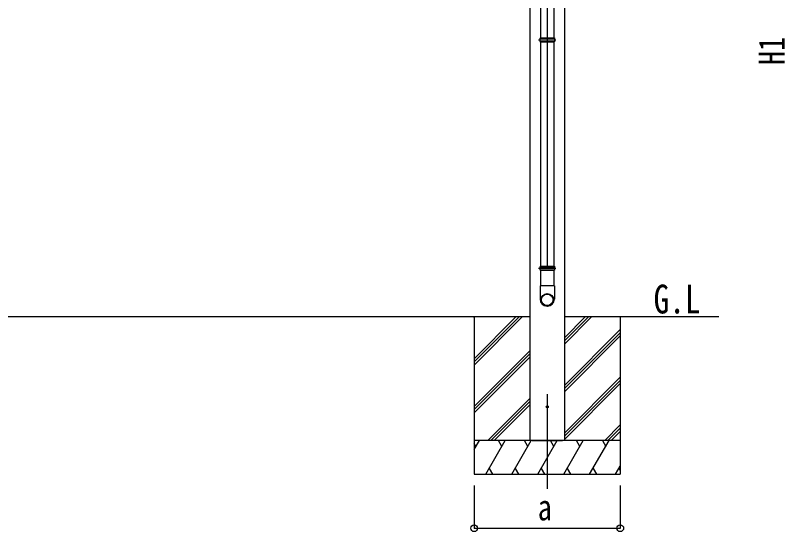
# Model space of a CAD drawing. Units: millimetres, scale not verified. Extents: x -14718 to 14718, y -10395 to 10395.
# Drawn here: x -6776 to -3354, y -7314 to -5017 of the extents above; entities that cross this region are included whole.
import ezdxf
from ezdxf.enums import TextEntityAlignment as Align

# ---------------------------------------------------------------- set-up
doc = ezdxf.new("R2010")
doc.units = ezdxf.units.MM
doc.header["$LTSCALE"] = 50
for name, color, linetype in [('0-2_USER1', 3, 'Continuous'), ('0-4_YKK_12', 2, 'Continuous'), ('0-5_YKK_13', 4, 'Continuous'), ('0-6_YKK_A1', 4, 'Continuous'), ('0-7_YKK_D', 6, 'Continuous')]:
    doc.layers.add(name, color=color, linetype=linetype)
doc.styles.add('ＭＳ ゴシック', font='')
doc.styles.get('ＭＳ ゴシック').set_extended_font_data('MS Gothic')

msp = doc.modelspace()

# ---------------------------------------------------------------- linework, layer by layer
at = {"layer": '0-4_YKK_12'}
for p, q in [((-4410.32, -4014.91), (-4410.32, -6143.54)), ((-4410.32, -6702.7), (-4410.32, -7123.78))]:
    msp.add_line(p, q, dxfattribs=at)
at = {"layer": '0-5_YKK_13'}
for p, q in [((-4440.32, -4119.34), (-4440.32, -5116.36)), ((-4380.32, -4119.34), (-4380.32, -5116.36)), ((-4448.32, -5125.36), (-4372.32, -5125.36)), ((-4442.92, -5118.36), (-4377.71, -5118.36)), ((-4442.92, -5132.36), (-4377.71, -5132.36)), ((-4442.32, -5116.36), (-4378.32, -5116.36)), ((-4442.32, -5116.36), (-4442.32, -5118.36)), ((-4442.32, -5132.36), (-4442.32, -5134.36)), ((-4378.32, -5116.36), (-4378.32, -5118.36)), ((-4378.32, -5132.36), (-4378.32, -5134.36)), ((-4442.32, -5134.36), (-4378.32, -5134.36)), ((-4440.32, -5134.36), (-4440.32, -6133.01)), ((-4380.32, -5134.36), (-4380.32, -6133.01)), ((-4448.32, -6142.01), (-4372.32, -6142.01)), ((-4442.92, -6135.01), (-4377.71, -6135.01)), ((-4442.92, -6149.01), (-4377.71, -6149.01)), ((-4442.32, -6133.01), (-4378.32, -6133.01)), ((-4442.32, -6133.01), (-4442.32, -6135.01)), ((-4442.32, -6149.01), (-4442.32, -6151.01)), ((-4442.32, -6151.01), (-4378.32, -6151.01)), ((-4440.32, -6151.01), (-4440.32, -6220.46)), ((-4380.32, -6151.01), (-4380.32, -6220.46)), ((-4378.32, -6133.01), (-4378.32, -6135.01)), ((-4378.32, -6149.01), (-4378.32, -6151.01)), ((-4378.47, -6220.46), (-4442.17, -6220.46)), ((-4442.17, -6220.46), (-4442.17, -6279.73)), ((-4378.47, -6220.46), (-4378.47, -6279.73))]:
    msp.add_line(p, q, dxfattribs=at)
msp.add_circle((-4410.32, -6758.65), 5, dxfattribs=at)
for centre, radius, start, end in [((-4416.07, -5125.36), 27.75, 165.38919, 194.61079), ((-4404.57, -5125.36), 27.75, 0, 14.61083), ((-4404.57, -5125.36), 27.75, 345.38917, 0), ((-4416.07, -6142.01), 27.75, 165.38919, 194.61079), ((-4404.57, -6142.01), 27.75, 0, 14.61083), ((-4404.57, -6142.01), 27.75, 345.38917, 0), ((-4411.17, -6279.73), 31, 180, 270), ((-4409.47, -6279.73), 31, 270, 0)]:
    msp.add_arc(centre, radius, start, end, dxfattribs=at)
for major_axis in [(-28.29, 0), (-25.83, 0)]:
    msp.add_ellipse((-4410.32, -6282.55), major_axis=major_axis, ratio=0.996195, dxfattribs=at)
at = {"layer": '0-6_YKK_A1'}
for p, q in [((-4487.32, -3787.22), (-4487.32, -6358.65)), ((-4333.32, -3773.3), (-4333.32, -6358.65)), ((-4487.32, -6358.65), (-9616.32, -6358.65)), ((-4735.32, -6360.78), (-4733.18, -6358.65)), ((-4735.32, -6358.65), (-4735.32, -7058.65)), ((-4735.32, -6544.63), (-4549.34, -6358.65)), ((-4735.32, -6558.77), (-4535.19, -6358.65)), ((-4735.32, -6572.91), (-4521.05, -6358.65)), ((-4735.32, -6360.78), (-4733.18, -6358.65)), ((-4487.32, -6358.65), (-4487.32, -6908.65)), ((-3646.13, -6358.65), (-4333.32, -6358.65)), ((-4333.32, -6479.28), (-4212.68, -6358.65)), ((-4333.32, -6465.14), (-4226.83, -6358.65)), ((-4333.32, -6451), (-4240.97, -6358.65)), ((-4333.32, -6358.65), (-4333.32, -6908.65)), ((-4085.32, -6358.65), (-4085.32, -7058.65)), ((-4333.32, -6663.13), (-4085.32, -6415.13)), ((-4333.32, -6677.27), (-4085.32, -6429.27)), ((-4333.32, -6691.41), (-4085.32, -6443.41)), ((-4735.32, -6756.76), (-4487.32, -6508.76)), ((-4735.32, -6770.9), (-4487.32, -6522.9)), ((-4735.32, -6785.04), (-4487.32, -6537.04)), ((-4333.32, -6875.26), (-4085.32, -6627.26)), ((-4333.32, -6889.4), (-4085.32, -6641.4)), ((-4333.32, -6903.54), (-4085.32, -6655.54)), ((-4675.07, -6908.65), (-4487.32, -6720.89)), ((-4660.93, -6908.65), (-4487.32, -6735.03)), ((-4646.79, -6908.65), (-4487.32, -6749.18)), ((-4154.57, -6908.65), (-4085.32, -6839.39)), ((-4140.43, -6908.65), (-4085.32, -6853.53)), ((-4126.29, -6908.65), (-4085.32, -6867.68)), ((-4085.32, -6908.65), (-4735.32, -6908.65)), ((-4735.32, -6948.74), (-4712.17, -6908.65)), ((-4683.3, -7058.65), (-4596.7, -6908.65)), ((-4611.7, -6934.63), (-4626.7, -6908.65)), ((-4567.83, -7058.65), (-4481.23, -6908.65)), ((-4496.23, -6934.63), (-4511.23, -6908.65)), ((-4477.82, -6908.65), (-4342.82, -6908.65)), ((-4452.36, -7058.65), (-4365.76, -6908.65)), ((-4380.76, -6934.63), (-4395.76, -6908.65)), ((-4336.89, -7058.65), (-4250.29, -6908.65)), ((-4265.29, -6934.63), (-4280.29, -6908.65)), ((-4221.42, -7058.65), (-4134.82, -6908.65)), ((-4164.82, -6908.65), (-4149.82, -6934.63)), ((-4727.17, -6934.63), (-4735.32, -6920.52)), ((-4668.3, -7032.67), (-4653.3, -7058.65)), ((-4552.83, -7032.67), (-4537.83, -7058.65)), ((-4437.36, -7032.67), (-4422.36, -7058.65)), ((-4321.89, -7032.67), (-4306.89, -7058.65)), ((-4206.42, -7032.67), (-4191.42, -7058.65)), ((-4105.95, -7058.65), (-4085.32, -7022.91)), ((-4090.95, -7032.67), (-4085.32, -7042.43)), ((-4735.32, -7058.65), (-4085.32, -7058.65))]:
    msp.add_line(p, q, dxfattribs=at)
at = {"layer": '0-7_YKK_D'}
for p, q in [((-4735.32, -7108.65), (-4735.32, -7300.06)), ((-4085.32, -7108.65), (-4085.32, -7300.06)), ((-4735.32, -7299.06), (-4085.32, -7299.06))]:
    msp.add_line(p, q, dxfattribs=at)
for centre in [(-4735.32, -7299.06), (-4085.32, -7299.06)]:
    msp.add_circle(centre, 14.88, dxfattribs=at)

# ---------------------------------------------------------------- texts
at = {"layer": '0-2_USER1', "style": 'ＭＳ ゴシック', "width": 0.8}
msp.add_text('G.L', height=128.3, dxfattribs=at).set_placement((-3937.04, -6381.55), align=Align.BOTTOM_LEFT)
at = {"layer": '0-7_YKK_D', "style": 'ＭＳ ゴシック', "width": 0.8}
msp.add_text('H1', height=115.5, rotation=90, dxfattribs=at).set_placement((-3319.45, -5237.83), align=Align.BOTTOM_LEFT)
msp.add_text('a', height=115.5, dxfattribs=at).set_placement((-4452.32, -7298.26), align=Align.BOTTOM_LEFT)

doc.saveas('drawing.dxf')
